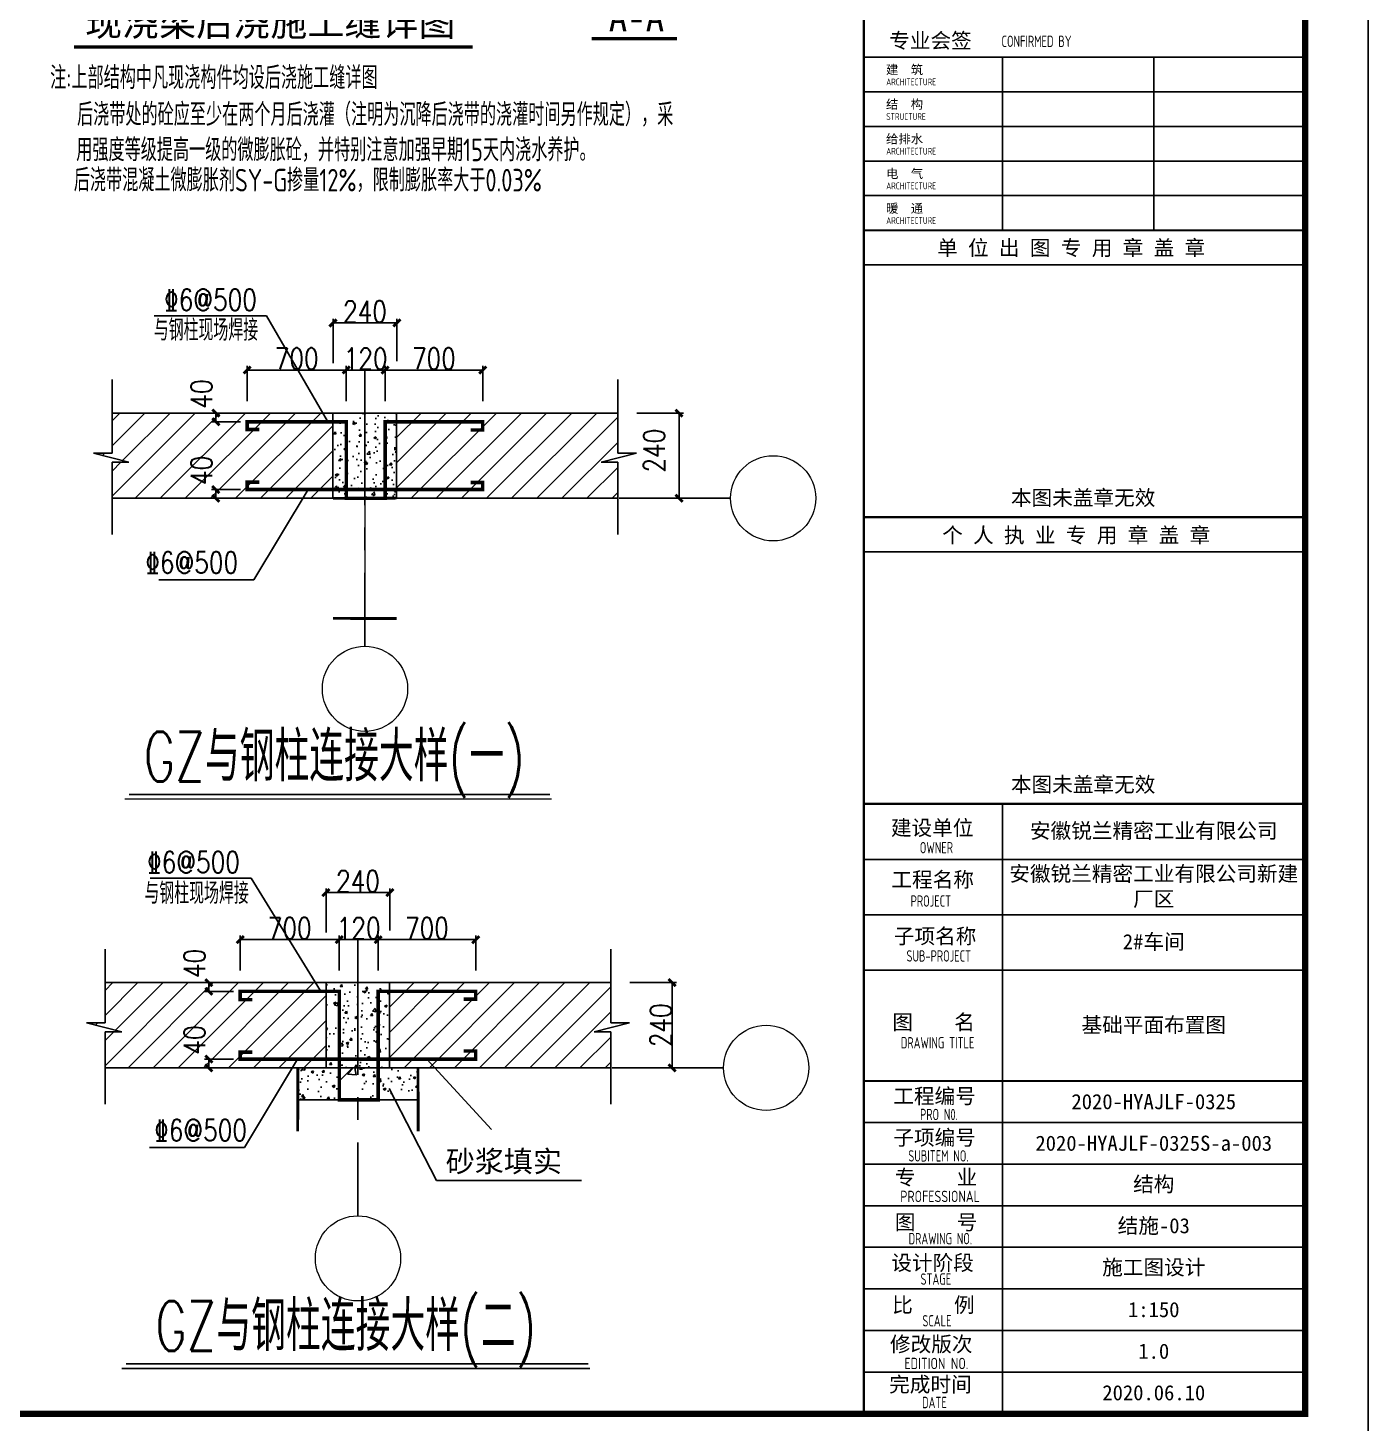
# Model space of a CAD drawing. Extents: x 492302 to 683319, y -252071 to 755100.
# Drawn here: x 598183 to 630074, y 562592 to 595797 of the extents above; entities that cross this region are included whole.
import ezdxf
from ezdxf.enums import TextEntityAlignment as Align

# ---------------------------------------------------------------- set-up
doc = ezdxf.new("R2010")
doc.units = 0
doc.header["$LTSCALE"] = 1000
doc.header["$MEASUREMENT"] = 0
doc.linetypes.add('CENTER2', pattern=[28.575, 19.05, -3.175, 3.175, -3.175])
doc.layers.get('Defpoints').update_dxf_attribs({"color": 250})
for name, color, linetype in [('3T_WOOD', 21, 'Continuous'), ('dim', 7, 'Continuous'), ('PUB_TEXT', 7, 'Continuous'), ('PUB_TITLE', 171, 'Continuous'), ('TEXT', 7, 'Continuous'), ('THICK', 6, 'Continuous'), ('TK', 4, 'Continuous'), ('表格', 7, 'Continuous')]:
    doc.layers.add(name, color=color, linetype=linetype)
doc.layers.add('尺寸线', color=7, linetype='Continuous', lineweight=13)
doc.styles.add('-宋体', font='', dxfattribs={"width": 0.8})
doc.styles.add('_HZTXT', font='txt.shx', dxfattribs={"width": 0.8, "bigfont": 'hztxt.shx'})
doc.styles.add('TSSD_Dimension', font='Tssdeng.shx', dxfattribs={"width": 0.7, "bigfont": 'hztxt.shx'})
doc.styles.add('TSSD_Label', font='Tssdeng.shx', dxfattribs={"width": 0.7, "bigfont": 'hztxt.shx'})
doc.styles.add('TSSD_REIN', font='tssdeng.shx', dxfattribs={"width": 0.7, "bigfont": 'tssdchn.shx'})
doc.styles.add('Z10', font='romans.shx', dxfattribs={"width": 0.7, "height": 1000, "bigfont": 'hztxt.shx'})
doc.styles.add('Z3', font='txt.shx', dxfattribs={"width": 0.8, "height": 300, "bigfont": 'hztxt.shx'})
doc.styles.add('图签宋体', font='', dxfattribs={"height": 300})
doc.styles.get('-宋体').set_extended_font_data('SimSun')
doc.styles.get('图签宋体').set_extended_font_data('NSimSun')
doc.dimstyles.new('ISO-25_WS', dxfattribs={"dimtxt": 3, "dimasz": 100, "dimexe": 60, "dimexo": 0, "dimgap": 10, "dimtad": 1, "dimdec": 0, "dimdsep": 46, "dimtxsty": 'Z3', "dimblk1": 'ARCHTICK', "dimblk2": 'ARCHTICK', "dimsah": 1, "dimcen": 2.5, "dimclrd": 4, "dimclre": 4, "dimclrt": 7, "dimadec": 0, "dimazin": 0, "dimtfac": 1, "dimtdec": 4, "dimtmove": 2, "dimatfit": 3, "dimldrblk": 'ARCHTICK', "dimfxl": 0, "dimtolj": 1, "dimtzin": 0, "dimarcsym": 0})

# ---------------------------------------------------------------- blocks, each defined once
blk = doc.blocks.new('_ArchTick')
at = {"color": 0, "linetype": 'ByBlock', "const_width": 0.4}
blk.add_lwpolyline([(-0.5, -0.5), (0.5, 0.5)], dxfattribs=at)
blk = doc.blocks.new('*D415')
at = {"color": 4, "lineweight": -2}
for p, q in [((-109949, 774801), (-109949, 775425)), ((-109049, 775365), (-109949, 775365)), ((-109049, 774829), (-109049, 775425))]:
    blk.add_line(p, q, dxfattribs=at)
at = {"layer": 'Defpoints', "color": 0}
for p in [(-109949, 775365), (-109949, 774801), (-109049, 774829)]:
    blk.add_point(p, dxfattribs=at)
at = {"color": 4, "lineweight": -2, "xscale": 100, "yscale": 100, "zscale": 100, "rotation": 180}
blk.add_blockref('_ArchTick', (-109949, 775365), dxfattribs=at)
at = {"color": 4, "lineweight": -2, "xscale": 100, "yscale": 100, "zscale": 100}
blk.add_blockref('_ArchTick', (-109049, 775365), dxfattribs=at)
at = {"color": 7, "insert": (-109499, 775525), "char_height": 300, "attachment_point": 5, "style": 'Z3'}
blk.add_mtext('\\A1;240', dxfattribs=at)
blk = doc.blocks.new('*D416')
at = {"color": 4, "lineweight": -2}
for p, q in [((-111252, 774096), (-111659, 774096)), ((-111252, 773974), (-111659, 773974)), ((-111599, 773974), (-111599, 774096))]:
    blk.add_line(p, q, dxfattribs=at)
at = {"layer": 'Defpoints', "color": 0}
for p in [(-111599, 774096), (-111252, 774096), (-111252, 773974)]:
    blk.add_point(p, dxfattribs=at)
at = {"color": 4, "lineweight": -2, "xscale": 100, "yscale": 100, "zscale": 100}
for p, rotation in [((-111599, 774096), 90), ((-111599, 773974), 270)]:
    blk.add_blockref('_ArchTick', p, dxfattribs=dict(at, rotation=rotation))
at = {"color": 7, "insert": (-111799, 774366), "char_height": 300, "attachment_point": 5, "rotation": 90, "style": 'Z3'}
blk.add_mtext('\\A1;40', dxfattribs=at)
blk = doc.blocks.new('*D417')
at = {"color": 4, "lineweight": -2}
for p, q in [((-109762, 774266), (-109762, 774763)), ((-109216, 774266), (-109216, 774763)), ((-109216, 774703), (-109762, 774703))]:
    blk.add_line(p, q, dxfattribs=at)
at = {"layer": 'Defpoints', "color": 0}
for p in [(-109762, 774703), (-109762, 774266), (-109216, 774266)]:
    blk.add_point(p, dxfattribs=at)
at = {"color": 4, "lineweight": -2, "xscale": 100, "yscale": 100, "zscale": 100, "rotation": 180}
blk.add_blockref('_ArchTick', (-109762, 774703), dxfattribs=at)
at = {"color": 4, "lineweight": -2, "xscale": 100, "yscale": 100, "zscale": 100}
blk.add_blockref('_ArchTick', (-109216, 774703), dxfattribs=at)
at = {"color": 7, "insert": (-109489, 774863), "char_height": 300, "attachment_point": 5, "style": 'Z3'}
blk.add_mtext('\\A1;120', dxfattribs=at)
blk = doc.blocks.new('*D418')
at = {"color": 4, "lineweight": -2}
for p, q in [((-111157, 774266), (-111157, 774763)), ((-109762, 774266), (-109762, 774763)), ((-109762, 774703), (-111157, 774703))]:
    blk.add_line(p, q, dxfattribs=at)
at = {"layer": 'Defpoints', "color": 0}
for p in [(-111157, 774703), (-111157, 774266), (-109762, 774266)]:
    blk.add_point(p, dxfattribs=at)
at = {"color": 4, "lineweight": -2, "xscale": 100, "yscale": 100, "zscale": 100, "rotation": 180}
blk.add_blockref('_ArchTick', (-111157, 774703), dxfattribs=at)
at = {"color": 4, "lineweight": -2, "xscale": 100, "yscale": 100, "zscale": 100}
blk.add_blockref('_ArchTick', (-109762, 774703), dxfattribs=at)
at = {"color": 7, "insert": (-110460, 774863), "char_height": 300, "attachment_point": 5, "style": 'Z3'}
blk.add_mtext('\\A1;700', dxfattribs=at)
blk = doc.blocks.new('*D419')
at = {"color": 4, "lineweight": -2}
for p, q in [((-109216, 774266), (-109216, 774763)), ((-107841, 774266), (-107841, 774763)), ((-107841, 774703), (-109216, 774703))]:
    blk.add_line(p, q, dxfattribs=at)
at = {"layer": 'Defpoints', "color": 0}
for p in [(-109216, 774703), (-109216, 774266), (-107841, 774266)]:
    blk.add_point(p, dxfattribs=at)
at = {"color": 4, "lineweight": -2, "xscale": 100, "yscale": 100, "zscale": 100, "rotation": 180}
blk.add_blockref('_ArchTick', (-109216, 774703), dxfattribs=at)
at = {"color": 4, "lineweight": -2, "xscale": 100, "yscale": 100, "zscale": 100}
blk.add_blockref('_ArchTick', (-107841, 774703), dxfattribs=at)
at = {"color": 7, "insert": (-108529, 774863), "char_height": 300, "attachment_point": 5, "style": 'Z3'}
blk.add_mtext('\\A1;700', dxfattribs=at)
blk = doc.blocks.new('*D420')
at = {"color": 4, "lineweight": -2}
for p, q in [((-111252, 773019), (-111659, 773019)), ((-111599, 772896), (-111599, 773019)), ((-111252, 772896), (-111659, 772896))]:
    blk.add_line(p, q, dxfattribs=at)
at = {"layer": 'Defpoints', "color": 0}
for p in [(-111599, 773019), (-111252, 773019), (-111252, 772896)]:
    blk.add_point(p, dxfattribs=at)
at = {"color": 4, "lineweight": -2, "xscale": 100, "yscale": 100, "zscale": 100}
for p, rotation in [((-111599, 773019), 90), ((-111599, 772896), 270)]:
    blk.add_blockref('_ArchTick', p, dxfattribs=dict(at, rotation=rotation))
at = {"color": 7, "insert": (-111799, 773289), "char_height": 300, "attachment_point": 5, "rotation": 90, "style": 'Z3'}
blk.add_mtext('\\A1;40', dxfattribs=at)
blk = doc.blocks.new('*D421')
at = {"color": 4, "lineweight": -2}
for p, q in [((-105672, 774096), (-105016, 774096)), ((-105076, 774096), (-105076, 772896)), ((-105672, 772896), (-105016, 772896))]:
    blk.add_line(p, q, dxfattribs=at)
at = {"layer": 'Defpoints', "color": 0}
for p in [(-105672, 774096), (-105672, 772896), (-105076, 772896)]:
    blk.add_point(p, dxfattribs=at)
at = {"color": 4, "lineweight": -2, "xscale": 100, "yscale": 100, "zscale": 100}
for p, rotation in [((-105076, 774096), 90), ((-105076, 772896), 270)]:
    blk.add_blockref('_ArchTick', p, dxfattribs=dict(at, rotation=rotation))
at = {"color": 7, "insert": (-105425, 773567), "char_height": 300, "attachment_point": 5, "rotation": 90, "style": 'Z3'}
blk.add_mtext('\\A1;240', dxfattribs=at)
blk = doc.blocks.new('*D422')
at = {"color": 4, "lineweight": -2}
for p, q in [((-221003, 672802), (-220347, 672802)), ((-220407, 672802), (-220407, 671602)), ((-221003, 671602), (-220347, 671602))]:
    blk.add_line(p, q, dxfattribs=at)
at = {"layer": 'Defpoints', "color": 0}
for p in [(-221003, 672802), (-221003, 671602), (-220407, 671602)]:
    blk.add_point(p, dxfattribs=at)
at = {"color": 4, "lineweight": -2, "xscale": 100, "yscale": 100, "zscale": 100}
for p, rotation in [((-220407, 672802), 90), ((-220407, 671602), 270)]:
    blk.add_blockref('_ArchTick', p, dxfattribs=dict(at, rotation=rotation))
at = {"color": 7, "insert": (-220567, 672202), "char_height": 300, "attachment_point": 5, "rotation": 90, "style": 'Z3'}
blk.add_mtext('\\A1;240', dxfattribs=at)
blk = doc.blocks.new('*D423')
at = {"color": 4, "lineweight": -2}
for p, q in [((-225280, 673507), (-225280, 674130)), ((-224380, 673535), (-224380, 674130)), ((-224380, 674070), (-225280, 674070))]:
    blk.add_line(p, q, dxfattribs=at)
at = {"layer": 'Defpoints', "color": 0}
for p in [(-225280, 674070), (-224380, 673535), (-225280, 673507)]:
    blk.add_point(p, dxfattribs=at)
at = {"color": 4, "lineweight": -2, "xscale": 100, "yscale": 100, "zscale": 100, "rotation": 180}
blk.add_blockref('_ArchTick', (-225280, 674070), dxfattribs=at)
at = {"color": 4, "lineweight": -2, "xscale": 100, "yscale": 100, "zscale": 100}
blk.add_blockref('_ArchTick', (-224380, 674070), dxfattribs=at)
at = {"color": 7, "insert": (-224830, 674230), "char_height": 300, "attachment_point": 5, "style": 'Z3'}
blk.add_mtext('\\A1;240', dxfattribs=at)
blk = doc.blocks.new('*D424')
at = {"color": 4, "lineweight": -2}
for p, q in [((-226583, 672802), (-226990, 672802)), ((-226930, 672679), (-226930, 672802)), ((-226583, 672679), (-226990, 672679))]:
    blk.add_line(p, q, dxfattribs=at)
at = {"layer": 'Defpoints', "color": 0}
for p in [(-226930, 672802), (-226583, 672802), (-226583, 672679)]:
    blk.add_point(p, dxfattribs=at)
at = {"color": 4, "lineweight": -2, "xscale": 100, "yscale": 100, "zscale": 100}
for p, rotation in [((-226930, 672802), 90), ((-226930, 672679), 270)]:
    blk.add_blockref('_ArchTick', p, dxfattribs=dict(at, rotation=rotation))
at = {"color": 7, "insert": (-227130, 673072), "char_height": 300, "attachment_point": 5, "rotation": 90, "style": 'Z3'}
blk.add_mtext('\\A1;40', dxfattribs=at)
blk = doc.blocks.new('*D425')
at = {"color": 4, "lineweight": -2}
for p, q in [((-225093, 672972), (-225093, 673468)), ((-224547, 673408), (-225093, 673408)), ((-224547, 672972), (-224547, 673468))]:
    blk.add_line(p, q, dxfattribs=at)
at = {"layer": 'Defpoints', "color": 0}
for p in [(-225093, 673408), (-225093, 672972), (-224547, 672972)]:
    blk.add_point(p, dxfattribs=at)
at = {"color": 4, "lineweight": -2, "xscale": 100, "yscale": 100, "zscale": 100, "rotation": 180}
blk.add_blockref('_ArchTick', (-225093, 673408), dxfattribs=at)
at = {"color": 4, "lineweight": -2, "xscale": 100, "yscale": 100, "zscale": 100}
blk.add_blockref('_ArchTick', (-224547, 673408), dxfattribs=at)
at = {"color": 7, "insert": (-224820, 673568), "char_height": 300, "attachment_point": 5, "style": 'Z3'}
blk.add_mtext('\\A1;120', dxfattribs=at)
blk = doc.blocks.new('*D426')
at = {"color": 4, "lineweight": -2}
for p, q in [((-226488, 672972), (-226488, 673468)), ((-225093, 673408), (-226488, 673408)), ((-225093, 672972), (-225093, 673468))]:
    blk.add_line(p, q, dxfattribs=at)
at = {"layer": 'Defpoints', "color": 0}
for p in [(-226488, 673408), (-226488, 672972), (-225093, 672972)]:
    blk.add_point(p, dxfattribs=at)
at = {"color": 4, "lineweight": -2, "xscale": 100, "yscale": 100, "zscale": 100, "rotation": 180}
blk.add_blockref('_ArchTick', (-226488, 673408), dxfattribs=at)
at = {"color": 4, "lineweight": -2, "xscale": 100, "yscale": 100, "zscale": 100}
blk.add_blockref('_ArchTick', (-225093, 673408), dxfattribs=at)
at = {"color": 7, "insert": (-225791, 673568), "char_height": 300, "attachment_point": 5, "style": 'Z3'}
blk.add_mtext('\\A1;700', dxfattribs=at)
blk = doc.blocks.new('*D427')
at = {"color": 4, "lineweight": -2}
for p, q in [((-224547, 672972), (-224547, 673468)), ((-223172, 673408), (-224547, 673408)), ((-223172, 672972), (-223172, 673468))]:
    blk.add_line(p, q, dxfattribs=at)
at = {"layer": 'Defpoints', "color": 0}
for p in [(-224547, 673408), (-224547, 672972), (-223172, 672972)]:
    blk.add_point(p, dxfattribs=at)
at = {"color": 4, "lineweight": -2, "xscale": 100, "yscale": 100, "zscale": 100, "rotation": 180}
blk.add_blockref('_ArchTick', (-224547, 673408), dxfattribs=at)
at = {"color": 4, "lineweight": -2, "xscale": 100, "yscale": 100, "zscale": 100}
blk.add_blockref('_ArchTick', (-223172, 673408), dxfattribs=at)
at = {"color": 7, "insert": (-223859, 673568), "char_height": 300, "attachment_point": 5, "style": 'Z3'}
blk.add_mtext('\\A1;700', dxfattribs=at)
blk = doc.blocks.new('*D428')
at = {"color": 4, "lineweight": -2}
for p, q in [((-226583, 671725), (-226990, 671725)), ((-226583, 671602), (-226990, 671602)), ((-226930, 671602), (-226930, 671725))]:
    blk.add_line(p, q, dxfattribs=at)
at = {"layer": 'Defpoints', "color": 0}
for p in [(-226930, 671725), (-226583, 671725), (-226583, 671602)]:
    blk.add_point(p, dxfattribs=at)
at = {"color": 4, "lineweight": -2, "xscale": 100, "yscale": 100, "zscale": 100}
for p, rotation in [((-226930, 671725), 90), ((-226930, 671602), 270)]:
    blk.add_blockref('_ArchTick', p, dxfattribs=dict(at, rotation=rotation))
at = {"color": 7, "insert": (-227130, 671995), "char_height": 300, "attachment_point": 5, "rotation": 90, "style": 'Z3'}
blk.add_mtext('\\A1;40', dxfattribs=at)
blk = doc.blocks.new('_ARROW')
blk.add_solid([(0, 0), (-1, 0.1), (-1, -0.1)])
blk = doc.blocks.new('A$C42645AC8')
at = {"layer": 'THICK'}
h = blk.add_hatch(dxfattribs=at)
h.set_pattern_fill('NET', color=256, scale=1184.433164, angle=45, style=0)
h.set_pattern_definition([(45, (-60331.35, -191404.68), (-104.69009, 104.69009), []), (135, (-60331.35, -191404.68), (-104.69009, -104.69009), [])])
h.paths.add_polyline_path([(6307, 6968), (6307, 7224), (3346, 7224), (3346, 6968)])
h.paths.add_polyline_path([(3346, 6968), (3346, 5585), (6307, 5585), (6307, 6968)])
h.paths.add_polyline_path([(6307, 5329), (6307, 5585), (3346, 5585), (3346, 5329)])
at = {"layer": 'dim'}
for p, q in [((1289, 7524), (1289, 8704)), ((3346, 7524), (3346, 8704)), ((3346, 7524), (3346, 8704)), ((6307, 7524), (6307, 8704)), ((6307, 7524), (6307, 8704)), ((8363, 7524), (8363, 8704)), ((1169, 8584), (3466, 8584)), ((3226, 8584), (6427, 8584)), ((6187, 8584), (8483, 8584)), ((14289, 6608), (14992, 6608)), ((14872, 6608), (14872, 6728)), ((14872, 6608), (14872, 6233)), ((14289, 6233), (14992, 6233)), ((14872, 6233), (14872, 6113)), ((13815, 5064), (14992, 5064)), ((14872, 5064), (14872, 5184)), ((14872, 5064), (14872, 4689)), ((13815, 4689), (14992, 4689)), ((14872, 4689), (14872, 4569))]:
    blk.add_line(p, q, dxfattribs=at)
at = {"layer": 'THICK'}
for p, q in [((834, 7527), (834, 6920)), ((9080, 7527), (9080, 6393)), ((834, 7224), (9080, 7224)), ((3346, 7224), (3346, 5329)), ((6307, 7224), (6307, 5329)), ((7138, 7171), (7138, 4253)), ((834, 6920), (692, 6849)), ((692, 6849), (976, 6849)), ((976, 6849), (834, 6778)), ((11857, 6864), (11857, 6451)), ((13989, 6864), (13989, 6451)), ((834, 6778), (834, 4986)), ((11857, 6608), (13989, 6608)), ((13515, 6608), (13989, 6608)), ((9080, 6393), (8938, 6322)), ((8938, 6322), (9222, 6322)), ((9222, 6322), (9080, 6251)), ((9080, 6251), (9080, 4986)), ((11857, 6451), (11715, 6380)), ((11715, 6380), (11999, 6380)), ((11999, 6380), (11857, 6309)), ((11857, 6309), (11857, 5895)), ((12529, 5064), (13259, 6227)), ((12559, 6227), (13294, 5035)), ((13989, 6451), (13847, 6380)), ((13847, 6380), (14131, 6380)), ((14131, 6380), (13989, 6309)), ((13989, 6309), (13989, 5895)), ((11857, 6134), (12331, 6134)), ((12331, 6134), (12331, 4689)), ((13515, 6134), (13989, 6134)), ((13515, 6134), (13515, 4689)), ((13989, 6134), (13989, 6016)), ((9642, 5646), (12932, 5646)), ((834, 5329), (9080, 5329)), ((12331, 4689), (13515, 4689)), ((7138, 4253), (9385, 4253))]:
    blk.add_line(p, q, dxfattribs=at)
for points, const_width in [([(5020, 8207), (5020, 7435)], 41.5), ([(8363, 6968), (1289, 6968), (1289, 6968), (1464, 6814)], 41.5), ([(1289, 6968), (8363, 6968), (8363, 6968), (8188, 6814)], 41.5), ([(7209, 7029), (7085, 6906)], 41.5), ([(12464, 6505), (12464, 4796), (13383, 4796), (13383, 6505), (12464, 6505)], 41.5), ([(8363, 5585), (1289, 5585), (1289, 5585), (1464, 5738)], 41.5), ([(1289, 5585), (8363, 5585), (8363, 5585), (8188, 5738)], 41.5), ([(7209, 5647), (7085, 5523)], 41.5), ([(5020, 4971), (5020, 4199)], 41.5), ([(11964, 2783), (13850, 2783)], 72.1), ([(517, 2596), (9334, 2596)], 72.1)]:
    blk.add_lwpolyline(points, dxfattribs=dict(at, const_width=const_width))
at = {"layer": 'THICK', "const_width": 59.2}
for points in [[(12588, 6227, 1), (12529, 6227, 1), (12588, 6227)], [(13318, 6227, 1), (13259, 6227, 1), (13318, 6227)], [(12588, 5064, 1), (12529, 5064, 1), (12588, 5064)], [(13323, 5064, 1), (13264, 5064, 1), (13323, 5064)]]:
    blk.add_lwpolyline(points, format="xyb", dxfattribs=at)
at = {"layer": 'THICK'}
blk.add_lwpolyline([(3346, 5576), (2358, 4203), (67, 4203)], dxfattribs=at)
at = {"layer": 'dim', "xscale": 120, "yscale": 120, "zscale": 120}
for p, rotation in [((1289, 8584), 180), ((3346, 8584), 180), ((6307, 8584), 180), ((14872, 6608), 270), ((14872, 6233), 90), ((14872, 5064), 270), ((14872, 4689), 90)]:
    blk.add_blockref('_ArchTick', p, dxfattribs=dict(at, rotation=rotation))
for p in [(3346, 8584), (6307, 8584), (8363, 8584)]:
    blk.add_blockref('_ArchTick', p, dxfattribs=at)
at = {"layer": 'THICK', "xscale": 284.2639593909151, "yscale": 284.263959390868, "zscale": 284.263959390863, "rotation": 57.73537815400558}
blk.add_blockref('_ARROW', (3346, 5576), dxfattribs=at)
at = {"layer": 'dim', "color": 7, "char_height": 550, "attachment_point": 5, "style": 'TSSD_Dimension'}
for s, insert in [('\\A1;La', (2317, 8884)), ('\\A1;800', (4826, 8884)), ('\\A1;La', (7335, 8884))]:
    blk.add_mtext(s, dxfattribs=dict(at, insert=insert))
at = {"layer": 'dim', "color": 7, "char_height": 500, "attachment_point": 5, "rotation": 90, "style": 'TSSD_Dimension'}
for insert in [(14572, 6608), (14572, 5064)]:
    blk.add_mtext('\\A1;80', dxfattribs=dict(at, insert=insert))
at = {"layer": 'THICK', "style": '-宋体'}
for s, height, p in [('A', 355, (5201, 7681)), ('砼表面凿毛', 312.2, (44, 4286)), ('A', 355, (5201, 4347)), ('现浇梁后浇施工缝详图', 600.4, (762, 2842)), ('A-A', 600.4, (12340, 2944))]:
    blk.add_text(s, height=height, dxfattribs=at).set_placement(p)
at = {"layer": 'THICK', "style": 'TSSD_REIN', "width": 0.7}
for p in [(9812, 5706), (7308, 4313)]:
    blk.add_text('4\x8416附加钢筋', height=349.7, dxfattribs=at).set_placement(p)
at = {"layer": '表格', "linetype": 'Continuous', "style": 'TSSD_REIN', "width": 0.75}
for s, p in [('注:上部结构中凡现浇构件均设后浇施工缝详图', (-11, 1667)), ('后浇带处的砼应至少在两个月后浇灌（注明为沉降后浇带的浇灌时间另作规定），采', (586, 853)), ('用强度等级提高一级的微膨胀砼，并特别注意加强早期15天内浇水养护。', (568, 72)), ('后浇带混凝土微膨胀剂SY-G掺量12%%%，限制膨胀率大于0.03%%%', (514, -597))]:
    blk.add_text(s, height=500, rotation=359.99, dxfattribs=at).set_placement(p)
blk = doc.blocks.new('GeYuanFrame_20037626', base_point=(20.09, 4.53))
at = {"layer": 'PUB_TITLE'}
for points in [[(803.09, 202.33), (803.09, 229.83)], [(827.09, 202.33), (827.09, 229.83)], [(803.09, 14.53), (803.09, 111.33)]]:
    blk.add_lwpolyline(points, dxfattribs=at)
at = {"layer": 'TK'}
for p, q in [((781.09, 102.53), (851.09, 102.53)), ((781.09, 93.73), (851.09, 93.73)), ((781.09, 84.93), (803.09, 84.93)), ((781.09, 84.93), (851.09, 84.93)), ((781.09, 67.37), (851.09, 67.37)), ((781.09, 67.33), (851.09, 67.33)), ((781.09, 60.77), (851.09, 60.77)), ((781.09, 54.17), (851.09, 54.17)), ((781.09, 47.57), (851.09, 47.57)), ((781.09, 40.97), (851.09, 40.97)), ((781.09, 34.37), (851.09, 34.37)), ((781.09, 27.77), (851.09, 27.77)), ((781.09, 21.17), (851.09, 21.17)), ((781.09, 14.53), (851.09, 14.53))]:
    blk.add_line(p, q, dxfattribs=at)
blk.add_lwpolyline([(20.09, 4.53), (20.09, 598.53), (861.09, 598.53), (861.09, 4.53)], close=True, dxfattribs=at)
at = {"layer": 'TK', "const_width": 1}
blk.add_lwpolyline([(45.09, 588.53), (851.09, 588.53), (851.09, 14.53), (45.09, 14.53)], close=True, dxfattribs=at)
at = {"layer": 'TK'}
for points, const_width in [([(781.09, 588.53), (781.09, 14.53)], 0.4), ([(781.09, 202.33), (851.09, 202.33)], 0.35), ([(781.09, 156.83), (851.09, 156.83)], 0.35), ([(781.09, 111.33), (851.09, 111.33)], 0.35), ([(781.09, 67.37), (851.09, 67.37)], 0.35)]:
    blk.add_lwpolyline(points, dxfattribs=dict(at, const_width=const_width))
for points in [[(781.09, 229.83), (851.09, 229.83)], [(781.09, 224.33), (851.09, 224.33)], [(781.09, 218.83), (851.09, 218.83)], [(781.09, 213.33), (851.09, 213.33)], [(781.09, 207.83), (851.09, 207.83)], [(781.09, 202.33), (851.09, 202.33)], [(781.09, 196.83), (851.09, 196.83)], [(781.09, 151.33), (851.09, 151.33)]]:
    blk.add_lwpolyline(points, dxfattribs=at)
at = {"layer": 'TK', "style": '图签宋体'}
for s, height, p in [('专业会签', 2.4, (785.12, 231.24)), ('建  筑', 1.44, (784.61, 227.11)), ('结  构', 1.44, (784.61, 221.61)), ('给排水', 1.44, (784.61, 216.11)), ('电  气', 1.44, (784.61, 210.61)), ('暖  通', 1.44, (784.61, 205.11)), ('单 位 出 图 专 用 章 盖 章', 2.4, (792.72, 198.35)), ('本图未盖章无效', 2.4, (804.43, 158.7)), ('个 人 执 业 专 用 章 盖 章', 2.4, (793.52, 152.77)), ('本图未盖章无效', 2.4, (804.43, 113.2)), ('建设单位', 2.4, (785.39, 106.33)), ('工程名称', 2.4, (785.47, 98.12)), ('子项名称', 2.4, (785.85, 89.14)), ('图    名', 2.4, (785.63, 75.5)), ('工程编号', 2.4, (785.77, 63.77)), ('子项编号', 2.4, (785.77, 57.19)), ('专    业', 2.4, (786.01, 50.88)), ('图    号', 2.4, (786.02, 43.77)), ('设计阶段', 2.4, (785.45, 37.32)), ('比    例', 2.4, (785.59, 30.63)), ('修改版次', 2.4, (785.24, 24.41)), ('完成时间', 2.4, (785.11, 18.02))]:
    blk.add_text(s, height=height, dxfattribs=at).set_placement(p)
at = {"layer": 'TK', "style": 'TSSD_REIN'}
for s, height, width, p in [('CONFIRMED BY', 1.8, 0.7, (802.94, 231.42)), ('ARCHITECTURE', 1.08, 0.7, (784.65, 225.34)), ('STRUCTURE', 1.08, 0.7, (784.65, 219.84)), ('ARCHITECTURE', 1.08, 0.7, (784.65, 214.34)), ('ARCHITECTURE', 1.08, 0.7, (784.65, 208.84)), ('ARCHITECTURE', 1.08, 0.7, (784.65, 203.34)), ('OWNER', 1.8, 0.7, (789.98, 103.48)), ('PROJECT', 1.8, 0.7, (788.52, 95.02)), ('SUB-PROJECT', 1.8, 0.7, (787.86, 86.3)), ('DRAWING TITLE', 1.8, 0.7, (786.97, 72.53)), ('PRO N0.', 1.8, 0.7, (790.01, 61.15)), ('SUBITEM NO.', 1.8, 0.7, (788.15, 54.58)), ('PROFESSIONAL', 1.8, 0.8, (786.88, 48.15)), ('DRAWING NO.', 1.8, 0.7, (788.19, 41.45)), ('STAGE', 1.8, 0.7, (790.09, 35.03)), ('SCALE', 1.8, 0.7, (790.38, 28.42)), ('EDITION NO.', 1.8, 0.8, (787.53, 21.64)), ('DATE', 1.8, 0.7, (790.33, 15.45))]:
    blk.add_text(s, height=height, dxfattribs=dict(at, width=width)).set_placement(p)
at = {"layer": 'TK', "char_height": 2.4, "width": 48, "attachment_point": 5, "style": '图签宋体'}
for s, insert in [('安徽锐兰精密工业有限公司', (827.09, 106.93)), ('安徽锐兰精密工业有限公司新建厂区', (827.09, 98.13)), ('2#车间', (827.09, 89.33)), ('基础平面布置图', (827.09, 76.13)), ('2020-HYAJLF-0325', (827.09, 64.07)), ('2020-HYAJLF-0325S-a-003', (827.09, 57.47)), ('结构', (827.09, 50.87)), ('结施-03', (827.09, 44.27)), ('施工图设计', (827.09, 37.67)), ('1:150', (827.09, 31.07)), ('1.0', (827.09, 24.47)), ('2020.06.10', (827.09, 17.88))]:
    blk.add_mtext(s, dxfattribs=dict(at, insert=insert))
blk = doc.blocks.new('Z11')
at = {"linetype": 'ByBlock'}
h = blk.add_hatch(dxfattribs=at)
h.set_pattern_fill('AR-CONC', color=256, scale=50, style=0)
h.set_pattern_definition([(50, (-478819.8, 978800.96), (358.6301, -31.37607), [37.5, -412.5]), (355, (-478819.8, 978800.96), (-69.37567, 376.09607), [30, -330]), (100.4514, (-478789.9, 978798.34), (289.2547, 344.71977), [31.8701, -350.57106]), (46.1842, (-478819.8, 978900.96), (533.62052, -82.7595), [56.25, -618.75]), (96.6356, (-478775.3, 978894.06), (467.33135, 487.05894), [47.80514, -525.8565]), (351.1842, (-478819.8, 978900.96), (467.331, 487.0593), [45, -495]), (21, (-478769.8, 978875.96), (298.45353, -201.30945), [37.5, -412.5]), (326, (-478769.8, 978875.96), (121.65767, 362.57502), [30, -330]), (71.4514, (-478744.9, 978859.18), (420.11131, 161.26525), [31.8701, -350.57106]), (37.5, (-478819.79, 978800.96), (6.079928, 166.446927), [0, -326, 0, -335, 0, -331.25]), (7.5, (-478819.79, 978800.96), (131.53477, 197.205856), [0, -191, 0, -318.5, 0, -126.25]), (327.5, (-478931.29, 978800.96), (266.91122, -11.277436), [0, -125, 0, -390, 0, -517.5]), (317.5, (-478981.29, 978800.96), (291.59308, 50.05249), [0, -162.5, 0, -259, 0, -367.5])])
h.paths.add_polyline_path([(-109949.2, 772896.3), (-109762.1, 772897), (-109762.1, 773973.5), (-109949.2, 773973.5)])
h.paths.add_polyline_path([(-109499.2, 774096.3), (-109949.2, 774096.3), (-109949.2, 773973.5), (-109762.1, 773973.5), (-109762.1, 772897), (-109499.2, 772897.9)])
h.paths.add_polyline_path([(-109499.2, 772897.9), (-109216, 772898.8), (-109216, 773973.5), (-109054.6, 773973.5), (-109054.6, 774096.3), (-109499.2, 774096.3)])
h.paths.add_polyline_path([(-109216, 772898.8), (-109054.6, 772899.4), (-109054.6, 773973.5), (-109216, 773973.5)], flags=17)
for p, q in [((-112467.7, 775467.5), (-110885.6, 775467.5)), ((-110885.6, 775467.5), (-110025.6, 773981.9)), ((-113059.9, 774569.7), (-113059.9, 773530.6)), ((-105938.5, 774569.7), (-105938.5, 773530.6)), ((-113059.9, 773987.5), (-112951.1, 774096.3)), ((-113059.9, 773634), (-112597.5, 774096.3)), ((-113059.9, 772926.9), (-111890.4, 774096.3)), ((-112912.9, 773427.4), (-112244, 774096.3)), ((-112736.9, 772896.3), (-111536.9, 774096.3)), ((-112383.3, 772896.3), (-111183.3, 774096.3)), ((-112029.8, 772896.3), (-110829.8, 774096.3)), ((-111676.2, 772896.3), (-110476.2, 774096.3)), ((-111322.7, 772896.3), (-110122.7, 774096.3)), ((-111157.2, 773973.5), (-111157.2, 773864.1)), ((-109762.1, 773973.5), (-111157.2, 773973.5)), ((-109762.1, 772896.3), (-109762.1, 773973.5)), ((-109216, 772896.3), (-109216, 773973.5)), ((-109054.6, 773750.2), (-108708.4, 774096.3)), ((-109054.6, 773396.6), (-108354.9, 774096.3)), ((-109054.6, 773043.1), (-108001.3, 774096.3)), ((-108847.8, 772896.3), (-107647.8, 774096.3)), ((-108494.2, 772896.3), (-107294.2, 774096.3)), ((-108140.7, 772896.3), (-106940.7, 774096.3)), ((-107841.2, 773973.5), (-107841.2, 773857.8)), ((-107787.1, 772896.3), (-106587.1, 774096.3)), ((-107433.6, 772896.3), (-106233.6, 774096.3)), ((-107080, 772896.3), (-105938.5, 774037.9)), ((-111157.2, 773864.1), (-110987.9, 773864.1)), ((-110969.1, 772896.3), (-109949.2, 773916.3)), ((-107841.2, 773857.8), (-108010.5, 773857.8)), ((-110615.5, 772896.3), (-109949.2, 773562.7)), ((-106726.5, 772896.3), (-105938.5, 773684.3)), ((-113059.9, 773530.6), (-113323, 773530.6)), ((-113323, 773530.6), (-112825.9, 773405.5)), ((-113195.4, 773498.5), (-113163.3, 773530.6)), ((-113059.9, 773405.5), (-113059.9, 772386.6)), ((-113059.9, 773280.4), (-112934.8, 773405.5)), ((-112825.9, 773405.5), (-113059.9, 773405.5)), ((-105675.3, 773530.6), (-106172.4, 773405.5)), ((-106172.4, 773405.5), (-105938.5, 773405.5)), ((-105938.5, 773530.6), (-105675.3, 773530.6)), ((-105938.5, 773405.5), (-105938.5, 772386.6)), ((-105759.9, 773509.3), (-105738.6, 773530.6)), ((-110262, 772896.3), (-109949.2, 773209.1)), ((-110262, 772896.3), (-109949.2, 773209.1)), ((-106372.9, 772896.3), (-105938.5, 773330.8)), ((-110300.3, 773019.1), (-111064.5, 771748.6)), ((-106019.4, 772896.3), (-105938.5, 772977.2)), ((-109762.1, 772896.3), (-109216, 772896.3)), ((-109216, 772896.3), (-109762.1, 772896.3)), ((-111064.5, 771748.6), (-112401.4, 771748.6)), ((-109762.1, 771205.6), (-109216, 771205.6)), ((-109216, 771205.6), (-109762.1, 771205.6)), ((-112817.7, 768726.2), (-106896.9, 768726.2))]:
    blk.add_line(p, q)
at = {"color": 1, "linetype": 'CENTER2', "ltscale": 0.1}
for p, q in [((-109499.2, 774705.2), (-109499.2, 770813.3)), ((-108140.7, 772896.3), (-104351.5, 772896.3))]:
    blk.add_line(p, q, dxfattribs=at)
at = {"color": 2}
for p, q in [((-113059.9, 774096.3), (-105938.5, 774096.3)), ((-109949.2, 772896.3), (-109949.2, 774096.3)), ((-109054.6, 772899.4), (-109054.6, 774096.3)), ((-113059.9, 772896.3), (-105938.5, 772896.3))]:
    blk.add_line(p, q, dxfattribs=at)
for points, const_width in [([(-110987.9, 773864.1), (-111157.2, 773864.1), (-111157.2, 773973.5), (-109762.1, 773973.5), (-109762.1, 772896.3), (-109216, 772896.3), (-109216, 773973.5), (-107841.2, 773973.5), (-107841.2, 773857.8), (-108010.5, 773857.8)], 50), ([(-109216, 773973.5), (-107841.2, 773973.5)], 50), ([(-110987.9, 773122.2), (-111157.2, 773122.2), (-111157.2, 773019.1), (-109762.1, 773019.1), (-109762.1, 773019.1), (-109216, 773019.1), (-109216, 773019.1), (-107841.2, 773019.1), (-107841.2, 773119.1), (-108010.5, 773119.1)], 50), ([(-109949.2, 772896.3), (-109054.6, 772899.4)], 40), ([(-109949.2, 772896.3), (-109054.6, 772899.4)], 20), ([(-109499.2, 772896.3), (-109499.2, 771205.6)], 20), ([(-109949.2, 771205.6), (-109054.6, 771202.5)], 40), ([(-109949.2, 771205.6), (-109054.6, 771202.5)], 20), ([(-112884.1, 768662.9), (-106870.4, 768662.9)], 20)]:
    blk.add_lwpolyline(points, dxfattribs=dict(const_width=const_width))
at = {"layer": 'Defpoints', "color": 0, "linetype": 'ByBlock'}
blk.add_point((-108774, 774800.9), dxfattribs=at)
at = {"layer": '尺寸线', "color": 4}
for centre in [(-103751.5, 772896.3), (-109499.2, 770213.3)]:
    blk.add_circle(centre, 600, dxfattribs=at)
at = {"color": 7, "style": '_HZTXT', "width": 0.8}
for p in [(-112327, 775541.9), (-112591.4, 771840.7)]:
    blk.add_text('\x846@500', height=300, dxfattribs=at).set_placement(p)
at = {"color": 7, "linetype": 'ByBlock', "insert": (-109929.5, 769143.1), "char_height": 700, "attachment_point": 5, "style": 'Z10'}
blk.add_mtext('GZ与钢柱连接大样(一)', dxfattribs=at)
at = {"layer": 'TEXT', "style": 'TSSD_Label', "width": 0.7}
blk.add_text('与钢柱现场焊接', height=300, dxfattribs=at).set_placement((-112472.9, 775115.1))
for base, p1, p2, text, picture, middle in [((-109949.2, 775364.8), (-109049.2, 774829.5), (-109949.2, 774800.9), '240', '*D415', (-109499.2, 775524.8)), ((-111157.2, 774702.7), (-109762.1, 774266.5), (-111157.2, 774266.5), '700', '*D418', (-110459.6, 774862.7)), ((-109762.1, 774702.7), (-109216, 774266.5), (-109762.1, 774266.5), '120', '*D417', (-109489.1, 774862.7)), ((-109216, 774702.7), (-107841.2, 774266.5), (-109216, 774266.5), '700', '*D419', (-108528.6, 774862.7))]:
    dim = blk.add_linear_dim(base=base, p1=p1, p2=p2, text=text, dimstyle='ISO-25_WS')
    dim.commit()
    dim.dimension.update_dxf_attribs({"geometry": picture, "text_midpoint": middle})
for base, p1, p2, text, picture, middle in [((-111598.9, 774096.3), (-111251.8, 773973.5), (-111251.8, 774096.3), '40', '*D416', (-111798.9, 774366.5)), ((-105076.1, 772896), (-105671.8, 774096.3), (-105671.8, 772896), '240', '*D421', (-105424.7, 773567.1)), ((-111598.9, 773019.1), (-111251.8, 772896.3), (-111251.8, 773019.1), '40', '*D420', (-111798.9, 773289.3))]:
    dim = blk.add_linear_dim(base=base, p1=p1, p2=p2, angle=90, text=text, dimstyle='ISO-25_WS')
    dim.commit()
    dim.dimension.update_dxf_attribs({"geometry": picture, "text_midpoint": middle, "dimtype": 128})
blk = doc.blocks.new('Z222')
at = {"linetype": 'ByBlock'}
h = blk.add_hatch(dxfattribs=at)
h.set_pattern_fill('AR-CONC', color=256, scale=50, style=0)
h.set_pattern_definition([(50, (-594150.7, 877506.67), (358.6301, -31.37607), [37.5, -412.5]), (355, (-594150.7, 877506.67), (-69.37567, 376.09607), [30, -330]), (100.4514, (-594120.8, 877504.05), (289.2547, 344.71977), [31.8701, -350.57106]), (46.1842, (-594150.7, 877606.67), (533.62052, -82.7595), [56.25, -618.75]), (96.6356, (-594106.2, 877599.77), (467.33135, 487.05894), [47.80514, -525.8565]), (351.1842, (-594150.7, 877606.67), (467.331, 487.0593), [45, -495]), (21, (-594100.7, 877581.67), (298.45353, -201.30945), [37.5, -412.5]), (326, (-594100.7, 877581.67), (121.65767, 362.57502), [30, -330]), (71.4514, (-594075.82, 877564.9), (420.11131, 161.26525), [31.8701, -350.57106]), (37.5, (-594150.69, 877506.67), (6.079928, 166.446927), [0, -326, 0, -335, 0, -331.25]), (7.5, (-594150.69, 877506.67), (131.53477, 197.205856), [0, -191, 0, -318.5, 0, -126.25]), (327.5, (-594262.19, 877506.67), (266.91122, -11.277436), [0, -125, 0, -390, 0, -517.5]), (317.5, (-594312.2, 877506.67), (291.59308, 50.05249), [0, -162.5, 0, -259, 0, -367.5])])
h.paths.add_polyline_path([(-225280.1, 671602), (-225093, 671602.7), (-225093, 672679.2), (-225280.1, 672679.2)])
h.paths.add_polyline_path([(-224830.1, 672802), (-225280.1, 672802), (-225280.1, 672679.2), (-225093, 672679.2), (-225093, 671602.7), (-224830.1, 671603.6)])
h.paths.add_polyline_path([(-224830.1, 671603.6), (-224546.9, 671604.5), (-224546.9, 672679.2), (-224385.5, 672679.2), (-224385.5, 672802), (-224830.1, 672802)])
h.paths.add_polyline_path([(-224546.9, 671604.5), (-224385.5, 671605.1), (-224385.5, 672679.2), (-224546.9, 672679.2)], flags=17)
h = blk.add_hatch(dxfattribs=at)
h.set_pattern_fill('AR-CONC', color=256, scale=50, style=0)
h.set_pattern_definition([(50, (-341677.06, 927457.58), (358.6301, -31.37607), [37.5, -412.5]), (355, (-341677.06, 927457.6), (-69.37567, 376.09607), [30, -330]), (100.4514, (-341647.18, 927454.97), (289.2547, 344.71977), [31.8701, -350.57106]), (46.1842, (-341677.06, 927557.6), (533.6205, -82.7595), [56.25, -618.75]), (96.6356, (-341632.6, 927550.7), (467.3314, 487.0589), [47.8051, -525.8565]), (351.1842, (-341677.06, 927557.6), (467.331, 487.0593), [45, -495]), (21, (-341627.06, 927532.58), (298.45353, -201.30945), [37.5, -412.5]), (326, (-341627.06, 927532.6), (121.65767, 362.575), [30, -330]), (71.4514, (-341602.2, 927515.8), (420.1113, 161.26525), [31.8701, -350.57106]), (37.5, (-341677.06, 927457.58), (6.07993, 166.446927), [0, -326, 0, -335, 0, -331.25]), (7.5, (-341677.06, 927457.58), (131.53477, 197.20586), [0, -191, 0, -318.5, 0, -126.25]), (327.5, (-341788.56, 927457.58), (266.91122, -11.277436), [0, -125, 0, -390, 0, -517.5]), (317.5, (-341838.56, 927457.58), (291.59308, 50.0525), [0, -162.5, 0, -259, 0, -367.5])])
h.paths.add_polyline_path([(-225093, 671602), (-225675.5, 671602), (-225677, 671152), (-225093, 671152)])
h.paths.add_polyline_path([(-224830.1, 671152), (-224546.9, 671152), (-224546.9, 671602), (-224830.1, 671602)])
h.paths.add_polyline_path([(-224546.9, 671152), (-223983.2, 671152), (-223984.7, 671602), (-224546.9, 671602)])
h = blk.add_hatch()
h.set_pattern_fill('钢筋混凝土', color=256, scale=200, style=0)
h.set_pattern_definition([(45, (-341677.06, 927457.6), (-353.5534, 353.5534), []), (50, (-341677.1, 927457.6), (1434.5204, -125.5043), [150, -1650]), (355, (-341677, 927457.6), (-277.503, 1504.384), [120, -1320]), (100.4514, (-341557.5, 927447.1), (1157.019, 1378.879), [127.4804, -1402.284]), (46.1842, (-341677, 927857.6), (2134.482, -331.038), [225, -2475]), (96.6356, (-341499.2, 927830), (1869.325, 1948.236), [191.22, -2103.426]), (351.1842, (-341677, 927857.6), (1869.324, 1948.237), [180, -1980]), (21, (-341477.1, 927757.6), (1193.814, -805.238), [150, -1650]), (326, (-341477, 927757.6), (486.631, 1450.3), [120, -1320]), (71.4514, (-341377.6, 927690.5), (1680.445, 645.061), [127.4804, -1402.284]), (37.5, (-341677.06, 927457.6), (24.3197, 665.7877), [0, -1304, 0, -1340, 0, -1325]), (7.5, (-341677.06, 927457.6), (526.139, 788.8234), [0, -764, 0, -1274, 0, -505]), (327.5, (-342123.06, 927457.6), (1067.6449, -45.1097), [0, -500, 0, -1560, 0, -2070]), (317.5, (-342323.1, 927457.6), (1166.3723, 200.21), [0, -650, 0, -1036, 0, -1470])])
h.paths.add_polyline_path([(-224830.1, 671602), (-225093, 671602), (-225093, 671152), (-224830.1, 671152)])
for p, q in [((-227756.6, 674275.7), (-226332.7, 674275.7)), ((-226332.7, 674275.7), (-225356.5, 672687.6)), ((-228390.8, 673275.5), (-228390.8, 672236.3)), ((-221269.4, 673275.5), (-221269.4, 672236.3)), ((-228390.8, 672693.2), (-228282, 672802)), ((-228390.8, 672339.7), (-227928.4, 672802)), ((-228390.8, 671632.6), (-227221.3, 672802)), ((-228243.8, 672133.1), (-227574.9, 672802)), ((-228067.8, 671602), (-226867.8, 672802)), ((-227714.2, 671602), (-226514.2, 672802)), ((-227360.7, 671602), (-226160.7, 672802)), ((-227007.1, 671602), (-225807.1, 672802)), ((-226653.6, 671602), (-225453.6, 672802)), ((-224385.5, 672455.9), (-224039.3, 672802)), ((-224385.5, 672102.3), (-223685.8, 672802)), ((-224385.5, 671748.8), (-223332.2, 672802)), ((-224178.7, 671602), (-222978.7, 672802)), ((-223825.1, 671602), (-222625.1, 672802)), ((-223471.6, 671602), (-222271.6, 672802)), ((-223118, 671602), (-221918, 672802)), ((-222764.5, 671602), (-221564.5, 672802)), ((-222410.9, 671602), (-221269.4, 672743.6)), ((-226488.1, 672679.2), (-226488.1, 672562.9)), ((-225093, 672679.2), (-226488.1, 672679.2)), ((-226488.1, 672562.9), (-226318.8, 672562.9)), ((-226300, 671602), (-225280.1, 672622)), ((-225093, 671602), (-225093, 672679.2)), ((-224546.9, 671602), (-224546.9, 672679.2)), ((-223172.1, 672679.2), (-223172.1, 672571)), ((-222057.4, 671602), (-221269.4, 672390)), ((-228390.8, 672236.3), (-228653.9, 672236.3)), ((-228653.9, 672236.3), (-228156.8, 672111.2)), ((-228526.3, 672204.2), (-228494.2, 672236.3)), ((-225946.4, 671602), (-225280.1, 672268.4)), ((-221006.2, 672236.3), (-221503.3, 672111.2)), ((-221269.4, 672236.3), (-221006.2, 672236.3)), ((-221090.8, 672215), (-221069.5, 672236.3)), ((-228390.8, 672111.2), (-228390.8, 671092.3)), ((-228390.8, 671986.1), (-228265.7, 672111.2)), ((-228156.8, 672111.2), (-228390.8, 672111.2)), ((-221703.8, 671602), (-221269.4, 672036.5)), ((-221503.3, 672111.2), (-221269.4, 672111.2)), ((-221269.4, 672111.2), (-221269.4, 671092.3)), ((-225592.9, 671602), (-225280.1, 671914.9)), ((-225592.9, 671602), (-225280.1, 671914.9)), ((-225681.7, 671724.9), (-226429.7, 670481.2)), ((-223859.5, 671724.9), (-222951.3, 670733.7)), ((-221350.3, 671602), (-221269.4, 671682.9)), ((-225675.5, 671415), (-225675.5, 670868.9)), ((-225675.5, 670868.9), (-225675.5, 671415)), ((-223984.7, 671415), (-223984.7, 670868.9)), ((-223984.7, 670868.9), (-223984.7, 671415)), ((-223723.4, 670016.4), (-224389.3, 671310.3)), ((-226429.7, 670481.2), (-227766.6, 670481.2)), ((-221683.6, 670016.4), (-223723.4, 670016.4)), ((-228091.7, 667431.9), (-221589.9, 667431.9))]:
    blk.add_line(p, q)
at = {"color": 1, "linetype": 'CENTER2', "ltscale": 0.1}
for p, q in [((-224830.1, 673410.9), (-224830.1, 669519.1)), ((-223471.6, 671602), (-219682.4, 671602))]:
    blk.add_line(p, q, dxfattribs=at)
at = {"color": 2}
for p, q in [((-228390.8, 672802), (-221269.4, 672802)), ((-225280.1, 671602), (-225280.1, 672802)), ((-224385.5, 671605.1), (-224385.5, 672802)), ((-228390.8, 671602), (-221269.4, 671602))]:
    blk.add_line(p, q, dxfattribs=at)
for points, const_width in [([(-226318.8, 672562.9), (-226488.1, 672562.9), (-226488.1, 672679.2), (-225093, 672679.2), (-225093, 671152), (-224546.9, 671152), (-224546.9, 672679.2), (-223172.1, 672679.2), (-223172.1, 672571), (-223341.4, 672571)], 50), ([(-224546.9, 672679.2), (-223172.1, 672679.2)], 50), ([(-223172.1, 672571), (-223341.4, 672571)], 50), ([(-226318.8, 671824.1), (-226488.1, 671824.1), (-226488.1, 671724.9), (-225093, 671724.9), (-225093, 671724.9), (-224546.9, 671724.9), (-224546.9, 671724.9), (-223172.1, 671724.9), (-223172.1, 671840.2), (-223341.4, 671840.2)], 50), ([(-225675.5, 671602), (-225678.5, 670707.5)], 40), ([(-225675.5, 671602), (-225678.5, 670707.5)], 20), ([(-223984.7, 671602), (-223981.7, 670707.5)], 40), ([(-223984.7, 671602), (-223981.7, 670707.5)], 20), ([(-223984.7, 671152), (-225675.5, 671152)], 20), ([(-228158, 667368.6), (-221563.3, 667368.6)], 20)]:
    blk.add_lwpolyline(points, dxfattribs=dict(const_width=const_width))
at = {"layer": 'Defpoints', "color": 0, "linetype": 'ByBlock'}
for p in [(-223296.1, 673555.4), (-224104.9, 673506.6)]:
    blk.add_point(p, dxfattribs=at)
at = {"layer": '尺寸线', "color": 4}
for centre in [(-219082.4, 671602), (-224830.1, 668919.1)]:
    blk.add_circle(centre, 600, dxfattribs=at)
at = {"color": 7, "style": '_HZTXT', "width": 0.8}
for p in [(-227799.2, 674350.1), (-227699.2, 670573.3)]:
    blk.add_text('\x846@500', height=300, dxfattribs=at).set_placement(p)
at = {"color": 7, "linetype": 'ByBlock', "insert": (-224999.9, 667848.8), "char_height": 700, "attachment_point": 5, "style": 'Z10'}
blk.add_mtext('GZ与钢柱连接大样(二)', dxfattribs=at)
at = {"layer": 'PUB_TEXT', "style": '-宋体'}
blk.add_text('砂浆填实', height=300, dxfattribs=at).set_placement((-222775.4, 670291.9), align=Align.MIDDLE)
at = {"layer": 'TEXT', "style": 'TSSD_Label', "width": 0.7}
blk.add_text('与钢柱现场焊接', height=300, dxfattribs=at).set_placement((-227837.4, 673911))
for base, p1, p2, text, picture, middle in [((-225280.1, 674070.5), (-224380.1, 673535.2), (-225280.1, 673506.6), '240', '*D423', (-224830.1, 674230.5)), ((-226488.1, 673408.5), (-225093, 672972.2), (-226488.1, 672972.2), '700', '*D426', (-225790.5, 673568.5)), ((-225093, 673408.5), (-224546.9, 672972.2), (-225093, 672972.2), '120', '*D425', (-224820, 673568.5)), ((-224546.9, 673408.5), (-223172.1, 672972.2), (-224546.9, 672972.2), '700', '*D427', (-223859.5, 673568.5))]:
    dim = blk.add_linear_dim(base=base, p1=p1, p2=p2, text=text, dimstyle='ISO-25_WS')
    dim.commit()
    dim.dimension.update_dxf_attribs({"geometry": picture, "text_midpoint": middle})
for base, p1, p2, picture, middle in [((-226929.8, 672802), (-226582.7, 672679.2), (-226582.7, 672802), '*D424', (-227129.8, 673072.2)), ((-226929.8, 671724.9), (-226582.7, 671602), (-226582.7, 671724.9), '*D428', (-227129.8, 671995))]:
    dim = blk.add_linear_dim(base=base, p1=p1, p2=p2, angle=90, text='40', dimstyle='ISO-25_WS')
    dim.commit()
    dim.dimension.update_dxf_attribs({"geometry": picture, "text_midpoint": middle, "dimtype": 128})
dim = blk.add_linear_dim(base=(-220407, 671601.7), p1=(-221002.7, 672802), p2=(-221002.7, 671601.7), angle=90, text='240', dimstyle='ISO-25_WS')
dim.commit()
dim.dimension.update_dxf_attribs({"geometry": '*D422', "text_midpoint": (-220567, 672201.9)})

msp = doc.modelspace()

# ---------------------------------------------------------------- block references
for name, p, xscale, yscale, zscale in [('A$C42645AC8', (598722.1, 592547.4), 1.076399996876717, 1.076400000602007, 1.0764), ('Z11', (791256.9, -721593.2), 1.689999997615814, 1.690000001341105, 1.69), ('Z222', (985999.8, -563961.5), 1.689999997615814, 1.690000001341105, 1.69)]:
    msp.add_blockref(name, p, dxfattribs=dict(xscale=xscale, yscale=yscale, zscale=zscale))
at = {"layer": '3T_WOOD', "xscale": 150, "yscale": 150, "zscale": 150}
msp.add_blockref('GeYuanFrame_20037626', (503924.3, 561309), dxfattribs=at)

doc.saveas('drawing.dxf')
